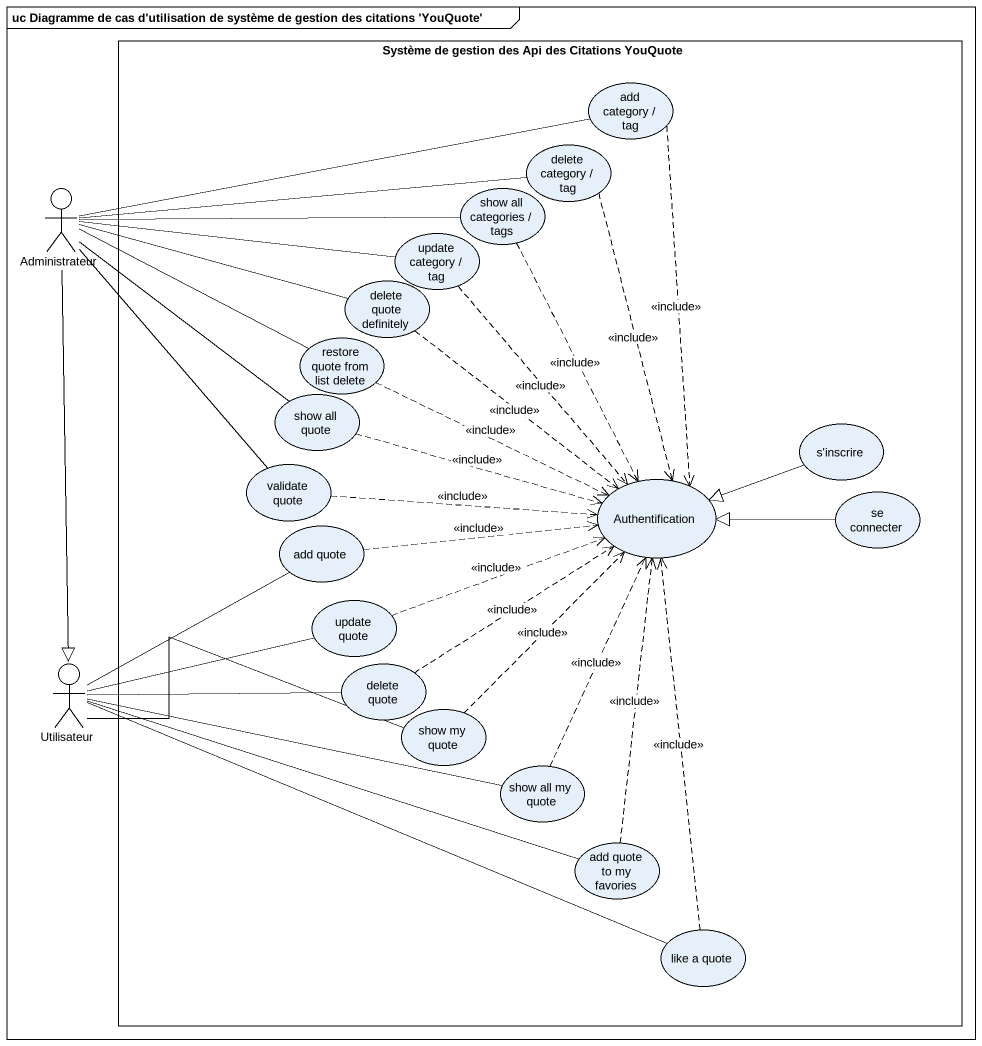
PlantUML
@startuml
mainframe uc Diagramme de cas d'utilisation de système de gestion des citations 'YouQuote'
rectangle "Système de gestion des Api des Citations YouQuote" as Système_de_gestion_des_Api {
  usecase "add category / tag" as add_category_tag
  usecase "delete category / tag" as delete_category_tag
  usecase "show all categories / tags" as show_all_categories_tags
  usecase "update category / tag" as update_category_tag
  usecase "delete quote definitely" as delete_quote_definitely
  usecase "restore quote from list delete" as restore_quote_from_list
  usecase "show all quote" as show_all_quote
  usecase "s'inscrire" as s_inscrire
  usecase "validate quote" as validate_quote
  usecase Authentification
  usecase "se connecter" as se_connecter
  usecase "add quote" as add_quote
  usecase "update quote" as update_quote
  usecase "delete quote" as delete_quote
  usecase "show my quote" as show_my_quote
  usecase "show all my quote" as show_all_my_quote
  usecase "add quote to my favories" as add_quote_to_my_favories
  usecase "like a quote" as like_a_quote
}
actor Administrateur
actor Utilisateur
add_category_tag ..> Authentification : <<include>>
delete_category_tag ..> Authentification : <<include>>
Administrateur -right- add_category_tag
Administrateur -right- delete_category_tag
Administrateur -right- show_all_categories_tags
Administrateur -right- update_category_tag
Administrateur -right- delete_quote_definitely
Administrateur -right- restore_quote_from_list
Administrateur -- show_all_quote
Administrateur -- validate_quote
Administrateur --|> Utilisateur
show_all_categories_tags ..> Authentification : <<include>>
update_category_tag ..> Authentification : <<include>>
delete_quote_definitely ..> Authentification : <<include>>
restore_quote_from_list .right.> Authentification : <<include>>
show_all_quote .right.> Authentification : <<include>>
s_inscrire -left-|> Authentification
validate_quote .right.> Authentification : <<include>>
se_connecter -left-|> Authentification
add_quote .right.> Authentification : <<include>>
update_quote .right.> Authentification : <<include>>
Utilisateur -up- add_quote
Utilisateur -right- update_quote
Utilisateur -right- delete_quote
Utilisateur -right- show_my_quote
Utilisateur -right- show_all_my_quote
Utilisateur -right- add_quote_to_my_favories
Utilisateur -right- like_a_quote
delete_quote .up.> Authentification : <<include>>
show_my_quote .up.> Authentification : <<include>>
show_all_my_quote .up.> Authentification : <<include>>
add_quote_to_my_favories .up.> Authentification : <<include>>
like_a_quote .up.> Authentification : <<include>>
@enduml
